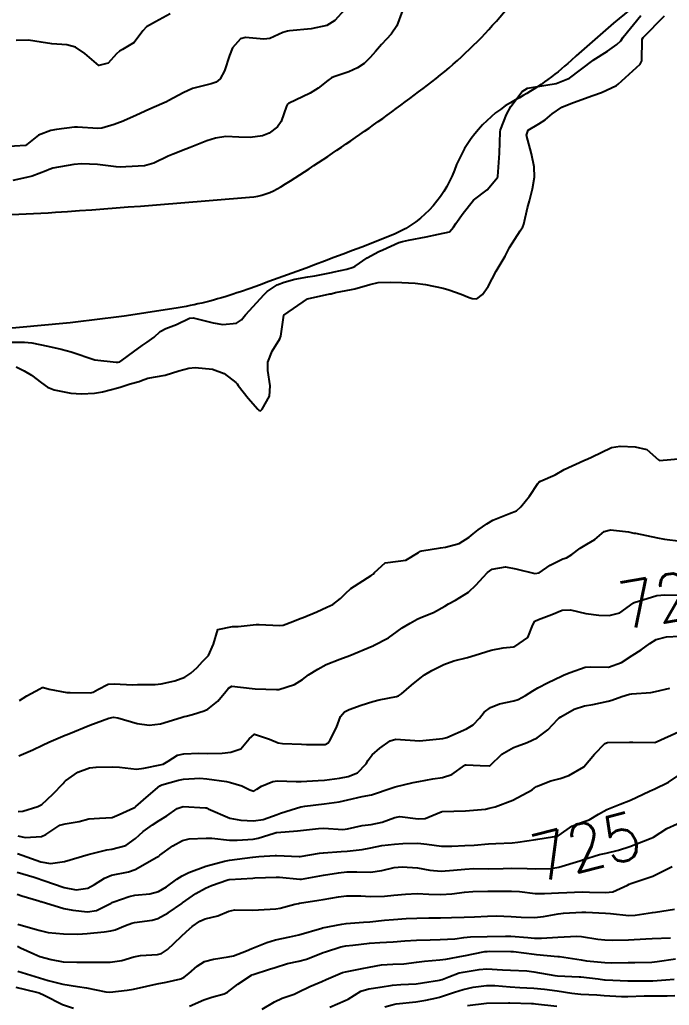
# Model space of a CAD drawing. Header units: metres. Extents: x 318500 to 325275, y 7408834 to 7428799.
# Drawn here: x 320103.9 to 320159.1, y 7412889 to 7412972.7 of the extents above; entities that cross this region are included whole.
import ezdxf
from ezdxf.enums import TextEntityAlignment as Align

# ---------------------------------------------------------------- set-up
doc = ezdxf.new("R2010")
doc.units = ezdxf.units.M
doc.header["$MEASUREMENT"] = 0
for name, color, linetype in [('Cotas', 45, 'Continuous'), ('Curvas de Nivel 1m', 11, 'Continuous'), ('Curvas de Nivel 5m', 15, 'Continuous'), ('Hidrografia', 140, 'Continuous')]:
    doc.layers.add(name, color=color, linetype=linetype)
doc.styles.add('Style-STANDARD', font='STANDARD.shx')

msp = doc.modelspace()

# ---------------------------------------------------------------- linework, layer by layer
at = {"layer": 'Curvas de Nivel 1m', "flags": 128}
for points, elevation in [([(320131.522, 7412973.498), (320130.701, 7412972.587), (320130.036, 7412972.177), (320128.694, 7412971.901), (320126.867, 7412971.733), (320126.691, 7412971.701), (320126.295, 7412971.566), (320125.193, 7412971.072), (320124.681, 7412971.014), (320123.122, 7412971.167), (320122.682, 7412971.054), (320122.022, 7412970.267), (320121.752, 7412969.624), (320121.321, 7412968.31), (320120.968, 7412967.635), (320120.627, 7412967.366), (320120.202, 7412967.222), (320118.622, 7412966.826), (320117.83, 7412966.465), (320116.611, 7412965.793), (320116.393, 7412965.693), (320115.16, 7412965.153), (320114.598, 7412964.897), (320113.793, 7412964.531), (320112.584, 7412963.993), (320112.412, 7412963.922), (320111.96, 7412963.756), (320110.898, 7412963.444), (320110.575, 7412963.43), (320108.831, 7412963.541), (320108.576, 7412963.537), (320107.052, 7412963.344), (320106.571, 7412963.258), (320105.544, 7412962.862), (320104.553, 7412962.065), (320104.413, 7412961.991), (320102.55, 7412961.88)], 717), ([(320102.934, 7412945.268), (320104.331, 7412945.276), (320104.951, 7412945.22), (320106.327, 7412944.938), (320107.451, 7412944.681), (320108.32, 7412944.449), (320110.31, 7412943.77), (320112.137, 7412943.571), (320112.308, 7412943.58), (320112.43, 7412943.618), (320112.635, 7412943.737), (320113.604, 7412944.443), (320114.329, 7412944.982), (320114.774, 7412945.273), (320115.362, 7412945.705), (320115.864, 7412946.18), (320116.351, 7412946.448), (320117.257, 7412946.776), (320118.365, 7412947.325), (320118.681, 7412947.341), (320120.359, 7412946.916), (320121.198, 7412946.787), (320122.359, 7412946.892), (320122.788, 7412947.179), (320123.126, 7412947.599), (320124.384, 7412948.994), (320124.675, 7412949.29), (320124.974, 7412949.574), (320125.815, 7412950.149), (320126.402, 7412950.382), (320127.32, 7412950.633), (320128.409, 7412950.829), (320129.022, 7412950.91), (320130.415, 7412951.191), (320130.667, 7412951.247), (320131.717, 7412951.487), (320132.254, 7412951.651), (320132.424, 7412951.739), (320133.461, 7412952.438), (320134.443, 7412952.973), (320134.775, 7412953.115), (320135.48, 7412953.44), (320136.144, 7412953.742), (320136.454, 7412953.84), (320136.972, 7412953.939), (320138.458, 7412954.218), (320139.528, 7412954.452), (320140.463, 7412954.651), (320140.794, 7412955.039), (320140.978, 7412955.365), (320141.601, 7412956.241), (320142.5, 7412957.35), (320143.645, 7412958.201), (320144.529, 7412959.252), (320144.553, 7412959.296), (320144.559, 7412959.32), (320144.56, 7412959.349), (320144.689, 7412961.318), (320144.752, 7412963.142), (320144.794, 7412963.317), (320145.307, 7412964.602), (320145.673, 7412965.304), (320146.623, 7412966.581), (320147.067, 7412966.844), (320148.628, 7412967.105), (320149.529, 7412967.257), (320150.637, 7412967.711), (320152.624, 7412969.211), (320152.643, 7412969.228), (320152.66, 7412969.237), (320153.865, 7412970.005), (320154.681, 7412970.563), (320155, 7412970.871), (320155.22, 7412971.182), (320156.709, 7412973.033)], 716), ([(320136.447, 7412973.433), (320135.981, 7412972.154), (320135.499, 7412971.442), (320135.108, 7412971.021), (320134.676, 7412970.546), (320134.158, 7412969.968), (320133.715, 7412969.464), (320133.191, 7412968.932), (320132.646, 7412968.571), (320131.886, 7412968.247), (320130.635, 7412967.816), (320130.419, 7412967.726), (320130.104, 7412967.515), (320129.289, 7412966.857), (320128.619, 7412966.414), (320126.776, 7412965.558), (320126.683, 7412965.485), (320126.607, 7412965.333), (320126.138, 7412964.016), (320125.829, 7412963.571), (320125.126, 7412963.028), (320124.568, 7412962.793), (320123.508, 7412962.658), (320122.566, 7412962.695), (320121.455, 7412962.738), (320120.565, 7412962.616), (320119.832, 7412962.38), (320118.553, 7412961.869), (320118.41, 7412961.814), (320118.061, 7412961.675), (320116.982, 7412961.249), (320116.544, 7412961.064), (320115.32, 7412960.49), (320114.535, 7412960.257), (320112.952, 7412960.162), (320112.534, 7412960.14), (320112.131, 7412960.157), (320110.536, 7412960.366), (320109.17, 7412960.424), (320108.536, 7412960.378), (320106.747, 7412960.041), (320106.532, 7412959.984), (320106.425, 7412959.938), (320106.189, 7412959.833), (320104.996, 7412959.373), (320104.521, 7412959.251), (320103.363, 7412959.021)], 716), ([(320103.619, 7412943.176), (320104.3, 7412942.845), (320104.936, 7412942.48), (320105.778, 7412941.828), (320106.285, 7412941.462), (320106.865, 7412941.23), (320108.277, 7412940.937), (320109.174, 7412940.889), (320110.278, 7412940.946), (320110.976, 7412941.063), (320112.285, 7412941.408), (320112.543, 7412941.481), (320113.324, 7412941.73), (320114.077, 7412941.937), (320114.293, 7412942.022), (320114.81, 7412942.227), (320116.298, 7412942.47), (320117.461, 7412942.832), (320118.304, 7412943.073), (320118.847, 7412943.112), (320120.303, 7412942.983), (320121.301, 7412942.626), (320122.292, 7412941.837), (320122.412, 7412941.729), (320122.505, 7412941.607), (320123.339, 7412940.529), (320124.162, 7412939.581), (320124.259, 7412939.491), (320124.39, 7412939.447), (320124.521, 7412939.577), (320125.169, 7412940.679), (320125.224, 7412941.571), (320125.019, 7412942.857), (320125.017, 7412943.573), (320125.374, 7412944.519), (320126.04, 7412945.563), (320126.123, 7412945.782), (320126.37, 7412947.56), (320128.384, 7412948.954), (320130.274, 7412949.386), (320130.389, 7412949.395), (320130.47, 7412949.419), (320130.776, 7412949.496), (320132.135, 7412949.741), (320132.395, 7412949.794), (320133.689, 7412950.172), (320134.403, 7412950.336), (320135.477, 7412950.361), (320136.404, 7412950.342), (320137.527, 7412950.285), (320138.402, 7412950.167), (320139.921, 7412949.854), (320140.395, 7412949.722), (320141.436, 7412949.354), (320142.126, 7412949.083), (320142.386, 7412948.987), (320142.779, 7412948.944), (320143.256, 7412949.331), (320143.738, 7412949.992), (320144.42, 7412951.32), (320145.179, 7412952.569), (320145.539, 7412953.304), (320146.464, 7412954.725), (320146.692, 7412955.063), (320146.762, 7412955.287), (320147.091, 7412956.684), (320147.237, 7412957.283), (320147.499, 7412958.296), (320147.665, 7412959.279), (320147.641, 7412960.177), (320147.424, 7412961.281), (320146.997, 7412962.863), (320147.125, 7412963.285), (320148.052, 7412963.812), (320148.594, 7412964.172), (320149.188, 7412964.674), (320150.005, 7412965.249), (320150.612, 7412965.48), (320151, 7412965.621), (320152.62, 7412966.221), (320153.358, 7412966.468), (320154.629, 7412967.082), (320154.779, 7412967.188), (320156.656, 7412968.888), (320156.795, 7412969.158), (320156.831, 7412971.015), (320156.895, 7412971.157), (320158.709, 7412973.003)], 717), ([(320116.705, 7412973.152), (320115.479, 7412972.489), (320114.693, 7412972.067), (320114.396, 7412971.724), (320113.668, 7412970.742), (320112.666, 7412970.131), (320112.421, 7412969.995), (320112.158, 7412969.755), (320111.44, 7412968.97), (320110.645, 7412968.786), (320109.48, 7412969.788), (320108.668, 7412970.337), (320107.946, 7412970.535), (320106.672, 7412970.617), (320105.755, 7412970.758), (320104.676, 7412970.925), (320103.634, 7412970.907)], 718), ([(320103.925, 7412914.839), (320104.532, 7412915.24), (320105.641, 7412915.824), (320105.834, 7412915.93), (320105.942, 7412915.951), (320106.447, 7412915.815), (320107.936, 7412915.522), (320108.226, 7412915.505), (320109.936, 7412915.498), (320110.163, 7412915.54), (320110.565, 7412915.761), (320111.459, 7412916.236), (320111.948, 7412916.244), (320113.504, 7412916.167), (320113.947, 7412916.188), (320115.438, 7412916.207), (320115.948, 7412916.249), (320117.119, 7412916.506), (320117.957, 7412916.811), (320118.469, 7412917.148), (320119.011, 7412917.65), (320119.475, 7412918.145), (320119.98, 7412918.669), (320120.395, 7412919.634), (320120.771, 7412920.866), (320122.013, 7412921.12), (320122.501, 7412921.115), (320124.016, 7412921.301), (320124.289, 7412921.304), (320126.015, 7412921.199), (320126.322, 7412921.249), (320127.143, 7412921.543), (320127.767, 7412921.791), (320128.025, 7412921.896), (320129.177, 7412922.369), (320130.039, 7412922.756), (320130.533, 7412923.005), (320131.189, 7412923.489), (320131.609, 7412923.93), (320132.059, 7412924.341), (320133.783, 7412925.454), (320133.963, 7412925.561), (320134.074, 7412925.713), (320134.983, 7412926.54), (320136.089, 7412926.682), (320136.735, 7412926.769), (320137.809, 7412927.403), (320137.981, 7412927.522), (320138.102, 7412927.556), (320139.685, 7412927.797), (320140.107, 7412927.859), (320141.28, 7412928.185), (320142.121, 7412928.718), (320142.461, 7412929.001), (320142.896, 7412929.332), (320143.614, 7412929.847), (320144.138, 7412930.152), (320145.555, 7412930.71), (320146.147, 7412930.957), (320146.514, 7412931.285), (320147.242, 7412932.196), (320147.957, 7412933.263), (320148.057, 7412933.386), (320148.183, 7412933.457), (320149.423, 7412934.017), (320150.198, 7412934.461), (320151.855, 7412935.215), (320152.211, 7412935.354), (320152.522, 7412935.514), (320154.222, 7412936.334), (320154.944, 7412936.451), (320156.222, 7412936.399), (320157.234, 7412936.159), (320158.211, 7412935.271), (320158.3, 7412935.218), (320160.213, 7412935.398)], 718), ([(320103.864, 7412910.141), (320105.06, 7412910.645), (320105.878, 7412911.039), (320106.397, 7412911.3), (320107.603, 7412911.803), (320107.805, 7412911.887), (320107.891, 7412911.925), (320108.115, 7412912.019), (320109.9, 7412912.744), (320111.493, 7412913.333), (320111.907, 7412913.427), (320112.271, 7412913.372), (320113.902, 7412912.885), (320114.933, 7412912.737), (320115.902, 7412912.85), (320117.65, 7412913.407), (320117.908, 7412913.469), (320118.071, 7412913.495), (320118.608, 7412913.653), (320119.609, 7412913.948), (320119.917, 7412914.092), (320120.76, 7412914.795), (320121.446, 7412915.617), (320121.667, 7412915.891), (320121.947, 7412916.055), (320123.676, 7412915.852), (320123.944, 7412915.817), (320125.743, 7412915.762), (320125.943, 7412915.778), (320127.28, 7412916.211), (320127.956, 7412916.625), (320128.474, 7412917.01), (320129.261, 7412917.511), (320129.974, 7412917.885), (320131.123, 7412918.344), (320131.982, 7412918.661), (320133.883, 7412919.452), (320133.957, 7412919.484), (320133.991, 7412919.499), (320135.261, 7412920.171), (320136.009, 7412920.695), (320136.431, 7412920.999), (320137.112, 7412921.409), (320137.693, 7412921.736), (320138.027, 7412921.884), (320139.092, 7412922.326), (320140.042, 7412922.86), (320140.366, 7412923.044), (320140.974, 7412923.356), (320142.057, 7412924.034), (320142.726, 7412924.671), (320143.314, 7412925.328), (320143.691, 7412925.709), (320144.08, 7412925.994), (320145.198, 7412926.189), (320146.081, 7412926.032), (320147.717, 7412925.623), (320148.076, 7412925.689), (320148.999, 7412926.338), (320150.094, 7412926.862), (320150.385, 7412926.947), (320150.846, 7412927.229), (320151.542, 7412927.785), (320152.113, 7412928.105), (320152.797, 7412928.523), (320153.605, 7412929.188), (320154.132, 7412929.333), (320155.658, 7412929.165), (320156.129, 7412929.062), (320156.248, 7412929.039), (320158.123, 7412928.644), (320158.714, 7412928.529), (320160.119, 7412928.37)], 719), ([(320103.772, 7412903.335), (320104.402, 7412903.21), (320105.772, 7412903.292), (320106.147, 7412903.444), (320106.665, 7412903.811), (320107.351, 7412904.24), (320107.789, 7412904.368), (320108.997, 7412904.576), (320109.795, 7412904.785), (320110.71, 7412904.842), (320111.798, 7412904.909), (320112.38, 7412905.156), (320113.617, 7412905.722), (320113.747, 7412905.784), (320113.811, 7412905.83), (320114.883, 7412906.767), (320115.829, 7412907.601), (320116.017, 7412907.687), (320117.417, 7412908.085), (320117.838, 7412908.171), (320119.244, 7412908.241), (320119.838, 7412908.2), (320121.504, 7412907.946), (320121.834, 7412907.878), (320122.821, 7412907.595), (320123.493, 7412907.252), (320123.826, 7412907.147), (320124.088, 7412907.316), (320124.468, 7412907.574), (320125.441, 7412907.959), (320125.837, 7412908.006), (320127.422, 7412907.951), (320127.836, 7412907.962), (320129.302, 7412908.044), (320129.839, 7412908.073), (320131.093, 7412908.236), (320131.843, 7412908.376), (320132.626, 7412908.691), (320133.381, 7412909.457), (320133.553, 7412909.766), (320133.872, 7412910.234), (320134.526, 7412910.795), (320135.402, 7412911.427), (320135.891, 7412911.565), (320137.89, 7412911.4), (320139.892, 7412911.612), (320140.238, 7412911.709), (320141.901, 7412912.429), (320142.458, 7412912.781), (320142.991, 7412913.329), (320143.407, 7412913.835), (320143.924, 7412914.231), (320144.69, 7412914.547), (320145.933, 7412914.818), (320146.287, 7412914.933), (320146.903, 7412915.276), (320147.542, 7412915.67), (320147.95, 7412915.904), (320148.828, 7412916.38), (320149.965, 7412916.919), (320150.193, 7412917.01), (320150.717, 7412917.229), (320151.975, 7412917.674), (320152.461, 7412917.689), (320153.975, 7412917.663), (320155.074, 7412918.074), (320155.985, 7412918.653), (320156.741, 7412919.149), (320157.466, 7412919.67), (320158.003, 7412920.029), (320158.878, 7412920.246), (320160.008, 7412920.317)], 721), ([(320103.75, 7412901.85), (320105.74, 7412901.15), (320106.56, 7412900.994), (320107.744, 7412901.167), (320109.75, 7412901.77), (320111.343, 7412902.16), (320111.757, 7412902.218), (320112.957, 7412902.534), (320113.771, 7412903.105), (320114.077, 7412903.414), (320114.425, 7412903.71), (320115.216, 7412904.271), (320115.794, 7412904.634), (320116.442, 7412905.039), (320117.316, 7412905.667), (320117.812, 7412905.845), (320119.724, 7412905.728), (320119.811, 7412905.715), (320119.867, 7412905.695), (320119.96, 7412905.638), (320121.798, 7412904.843), (320122.731, 7412904.661), (320123.795, 7412904.607), (320124.627, 7412904.742), (320125.804, 7412905.164), (320126.101, 7412905.26), (320127.002, 7412905.542), (320127.813, 7412905.8), (320128.152, 7412905.863), (320129.815, 7412906.05), (320131.068, 7412906.237), (320131.819, 7412906.405), (320133.032, 7412906.672), (320133.824, 7412906.838), (320135.595, 7412907.424), (320135.762, 7412907.49), (320135.831, 7412907.511), (320137.372, 7412907.869), (320137.839, 7412907.973), (320139.038, 7412908.186), (320139.844, 7412908.303), (320140.645, 7412908.561), (320141.766, 7412909.341), (320141.822, 7412909.379), (320141.861, 7412909.387), (320143.072, 7412909.328), (320143.859, 7412909.28), (320143.884, 7412909.295), (320143.908, 7412909.319), (320144.886, 7412910.294), (320145.883, 7412910.85), (320146.201, 7412910.969), (320147.049, 7412911.273), (320147.894, 7412911.669), (320148.806, 7412912.346), (320149.649, 7412913.243), (320149.784, 7412913.369), (320149.913, 7412913.453), (320151.039, 7412914.107), (320151.928, 7412914.39), (320152.622, 7412914.507), (320153.934, 7412914.787), (320154.234, 7412914.878), (320155.096, 7412915.168), (320155.741, 7412915.364), (320155.944, 7412915.402), (320157.562, 7412915.52), (320157.947, 7412915.6), (320159.178, 7412915.885)], 722), ([(320103.726, 7412900.258), (320105.171, 7412899.828), (320105.59, 7412899.693), (320105.718, 7412899.648), (320105.984, 7412899.551), (320107.717, 7412898.953), (320108.738, 7412898.761), (320109.717, 7412898.91), (320110.278, 7412899.205), (320111.141, 7412899.749), (320111.733, 7412899.995), (320113.166, 7412900.295), (320113.738, 7412900.486), (320115.58, 7412901.524), (320115.749, 7412901.625), (320115.844, 7412901.689), (320116.948, 7412902.487), (320117.769, 7412902.953), (320118.339, 7412903.087), (320119.773, 7412903.158), (320120.264, 7412903.141), (320121.771, 7412902.977), (320122.399, 7412902.973), (320123.772, 7412903.073), (320124.203, 7412903.146), (320125.553, 7412903.562), (320125.723, 7412903.618), (320125.781, 7412903.626), (320127.539, 7412903.778), (320127.784, 7412903.805), (320129.315, 7412903.979), (320129.787, 7412903.987), (320131.376, 7412903.894), (320131.787, 7412903.933), (320133.029, 7412904.224), (320133.793, 7412904.314), (320134.732, 7412904.5), (320135.802, 7412904.915), (320136.237, 7412904.983), (320137.801, 7412904.802), (320138.376, 7412904.816), (320139.751, 7412905.371), (320139.81, 7412905.396), (320139.843, 7412905.402), (320141.811, 7412905.46), (320143.513, 7412905.623), (320143.814, 7412905.682), (320144.322, 7412905.819), (320145.821, 7412906.382), (320147.47, 7412907.265), (320147.673, 7412907.422), (320147.834, 7412907.54), (320149.063, 7412908.026), (320149.845, 7412908.228), (320150.596, 7412908.481), (320151.86, 7412909.21), (320152.784, 7412910.289), (320153.656, 7412911.184), (320153.891, 7412911.259), (320155.756, 7412911.297), (320155.891, 7412911.301), (320156.04, 7412911.307), (320157.892, 7412911.28), (320158.111, 7412911.346), (320159.901, 7412912.19)], 723), ([(320103.705, 7412898.384), (320104.121, 7412898.261), (320105.546, 7412897.822), (320105.699, 7412897.776), (320105.763, 7412897.755), (320107.69, 7412897.165), (320108.46, 7412897.017), (320109.687, 7412896.9), (320110.446, 7412897.001), (320111.698, 7412897.635), (320111.766, 7412897.672), (320111.94, 7412897.738), (320113.229, 7412898.202), (320113.709, 7412898.299), (320114.988, 7412898.423), (320115.714, 7412898.618), (320116.397, 7412899.003), (320117.288, 7412899.667), (320117.733, 7412899.961), (320118.314, 7412900.233), (320119.741, 7412900.77), (320121.328, 7412901.199), (320121.747, 7412901.271), (320123.707, 7412901.538), (320123.75, 7412901.544), (320124.246, 7412901.575), (320125.637, 7412901.676), (320125.752, 7412901.677), (320127.684, 7412901.598), (320127.751, 7412901.599), (320129.398, 7412901.863), (320129.756, 7412901.908), (320131.234, 7412902.01), (320131.758, 7412902.038), (320133.043, 7412902.178), (320133.763, 7412902.318), (320134.693, 7412902.51), (320135.768, 7412902.642), (320136.49, 7412902.692), (320137.77, 7412902.726), (320138.524, 7412902.633), (320139.766, 7412902.455), (320140.655, 7412902.468), (320141.768, 7412902.53), (320142.544, 7412902.556), (320143.77, 7412902.658), (320144.376, 7412902.705), (320145.772, 7412902.761), (320146.252, 7412902.803), (320147.777, 7412903.036), (320147.97, 7412903.065), (320149.195, 7412903.246), (320149.684, 7412903.338), (320149.782, 7412903.392), (320150.843, 7412904.176), (320151.8, 7412904.532), (320152.308, 7412904.697), (320153.104, 7412905.191), (320153.814, 7412905.594), (320154.952, 7412906.035), (320155.822, 7412906.374), (320157.452, 7412907.136), (320157.7, 7412907.264), (320157.833, 7412907.32), (320159.065, 7412907.889), (320159.85, 7412908.429)], 724), ([(320103.755, 7412893.961), (320104.012, 7412893.844), (320105.126, 7412893.311), (320105.639, 7412893.105), (320106.616, 7412892.83), (320107.633, 7412892.651), (320108.8, 7412892.615), (320109.633, 7412892.626), (320110.777, 7412892.609), (320111.633, 7412892.62), (320112.61, 7412892.755), (320113.64, 7412893.053), (320114.187, 7412893.167), (320115.643, 7412893.252), (320115.989, 7412893.341), (320116.497, 7412893.677), (320117.661, 7412894.79), (320118.092, 7412895.229), (320118.591, 7412895.651), (320119.233, 7412896.088), (320119.68, 7412896.292), (320120.768, 7412896.54), (320121.69, 7412896.937), (320122.225, 7412897.069), (320123.692, 7412897.031), (320124.211, 7412897.056), (320125.694, 7412897.142), (320126.055, 7412897.194), (320127.316, 7412897.536), (320127.622, 7412897.61), (320127.701, 7412897.622), (320129.344, 7412897.867), (320129.707, 7412897.936), (320131.023, 7412898.174), (320131.712, 7412898.259), (320132.922, 7412898.252), (320133.711, 7412898.199), (320134.937, 7412898.206), (320135.713, 7412898.295), (320136.725, 7412898.4), (320137.716, 7412898.438), (320138.698, 7412898.403), (320139.715, 7412898.351), (320140.66, 7412898.411), (320141.718, 7412898.562), (320142.425, 7412898.627), (320143.72, 7412898.651), (320144.387, 7412898.643), (320145.72, 7412898.646), (320146.397, 7412898.603), (320147.718, 7412898.452), (320148.514, 7412898.456), (320149.719, 7412898.512), (320150.415, 7412898.534), (320151.72, 7412898.576), (320152.348, 7412898.573), (320153.72, 7412898.519), (320154.317, 7412898.578), (320155.586, 7412899.161), (320155.731, 7412899.239), (320155.859, 7412899.286), (320157.738, 7412899.912), (320159.376, 7412900.735)], 726), ([(320103.78, 7412891.848), (320105.612, 7412891.279), (320106.362, 7412891.059), (320107.604, 7412890.759), (320108.84, 7412890.543), (320109.6, 7412890.42), (320111.258, 7412890.082), (320111.595, 7412890.056), (320113.078, 7412890.245), (320113.599, 7412890.329), (320114.739, 7412890.567), (320115.606, 7412890.762), (320116.368, 7412890.919), (320117.613, 7412891.209), (320117.92, 7412891.352), (320118.29, 7412891.653), (320119.005, 7412892.271), (320119.635, 7412892.657), (320120.389, 7412892.878), (320121.642, 7412893.053), (320122.086, 7412893.161), (320123.216, 7412893.587), (320123.652, 7412893.771), (320124.931, 7412894.294), (320125.66, 7412894.511), (320126.884, 7412894.764), (320127.664, 7412894.943), (320129.591, 7412895.501), (320129.652, 7412895.519), (320129.67, 7412895.524), (320131.31, 7412895.849), (320131.676, 7412895.903), (320133.138, 7412895.998), (320133.679, 7412896.045), (320134.925, 7412896.187), (320135.682, 7412896.245), (320136.781, 7412896.312), (320137.684, 7412896.364), (320138.685, 7412896.385), (320139.685, 7412896.378), (320140.636, 7412896.406), (320141.687, 7412896.443), (320142.564, 7412896.454), (320143.688, 7412896.513), (320144.447, 7412896.55), (320145.688, 7412896.486), (320146.542, 7412896.423), (320147.687, 7412896.419), (320148.44, 7412896.501), (320149.692, 7412896.724), (320150.143, 7412896.784), (320151.695, 7412896.864), (320152.038, 7412896.862), (320153.694, 7412896.782), (320154.121, 7412896.748), (320155.691, 7412896.589), (320156.238, 7412896.605), (320157.695, 7412896.824), (320157.962, 7412896.86), (320159.562, 7412897.102)], 727), ([(320118.366, 7412888.868), (320119.588, 7412889.404), (320120.253, 7412889.63), (320121.293, 7412889.916), (320121.597, 7412890.076), (320122.471, 7412890.733), (320123.619, 7412891.509), (320123.666, 7412891.533), (320123.771, 7412891.578), (320125.172, 7412892.019), (320125.629, 7412892.175), (320126.68, 7412892.499), (320127.638, 7412892.7), (320128.298, 7412892.862), (320129.649, 7412893.402), (320129.715, 7412893.433), (320129.904, 7412893.497), (320131.227, 7412893.911), (320131.655, 7412893.989), (320132.231, 7412894.046), (320133.658, 7412894.226), (320134.519, 7412894.297), (320135.659, 7412894.343), (320136.656, 7412894.414), (320137.661, 7412894.487), (320138.8, 7412894.521), (320139.662, 7412894.53), (320140.907, 7412894.596), (320141.664, 7412894.708), (320142.234, 7412894.764), (320143.665, 7412894.786), (320145.204, 7412894.835), (320145.665, 7412894.834), (320147.113, 7412894.717), (320147.664, 7412894.664), (320148.276, 7412894.641), (320149.665, 7412894.731), (320151.276, 7412894.826), (320151.666, 7412894.799), (320153.046, 7412894.572), (320153.663, 7412894.513), (320154.343, 7412894.493), (320155.664, 7412894.519), (320157.122, 7412894.595), (320157.665, 7412894.62), (320159.241, 7412894.682)], 728), ([(320124.533, 7412888.617), (320125.587, 7412889.257), (320126.229, 7412889.55), (320127.242, 7412889.888), (320127.598, 7412890.054), (320128.58, 7412890.541), (320129.612, 7412890.96), (320129.98, 7412891.131), (320130.76, 7412891.489), (320131.373, 7412891.733), (320131.625, 7412891.804), (320133.022, 7412892.066), (320133.631, 7412892.198), (320134.675, 7412892.393), (320135.635, 7412892.445), (320136.564, 7412892.483), (320137.638, 7412892.621), (320138.334, 7412892.696), (320139.641, 7412892.798), (320140.129, 7412892.876), (320141.647, 7412893.159), (320141.8, 7412893.186), (320142.504, 7412893.331), (320143.456, 7412893.518), (320143.652, 7412893.533), (320143.872, 7412893.536), (320145.652, 7412893.53), (320145.88, 7412893.515), (320147.65, 7412893.281), (320147.833, 7412893.258), (320149.648, 7412893.109), (320149.792, 7412893.094), (320151.644, 7412892.802), (320152.105, 7412892.741), (320153.641, 7412892.598), (320154.245, 7412892.57), (320155.641, 7412892.581), (320156.206, 7412892.587), (320157.642, 7412892.615), (320158.107, 7412892.659), (320159.647, 7412892.893)], 729), ([(320103.599, 7412890.482), (320105.354, 7412890.063), (320105.593, 7412889.996), (320106.017, 7412889.816), (320107.582, 7412889.024), (320108.493, 7412888.7)], 728), ([(320134.964, 7412888.809), (320135.586, 7412888.999), (320135.932, 7412889.071), (320137.588, 7412889.243), (320138.455, 7412889.387), (320139.375, 7412889.592), (320139.594, 7412889.649), (320140.876, 7412890.075), (320141.604, 7412890.305), (320142.45, 7412890.489), (320143.61, 7412890.628), (320144.297, 7412890.623), (320145.608, 7412890.508), (320146.423, 7412890.462), (320147.607, 7412890.412), (320148.528, 7412890.329), (320149.604, 7412890.167), (320150.845, 7412889.978), (320151.601, 7412889.91), (320152.962, 7412889.827), (320153.599, 7412889.78), (320155.074, 7412889.689), (320155.598, 7412889.686), (320156.985, 7412889.753), (320157.6, 7412889.766), (320158.947, 7412889.763), (320159.6, 7412889.778)], 731), ([(320141.976, 7412888.946), (320143.588, 7412889.143), (320145.46, 7412889.163), (320145.589, 7412889.156), (320147.427, 7412889.101), (320147.588, 7412889.097), (320147.76, 7412889.086), (320149.586, 7412888.873)], 732)]:
    msp.add_lwpolyline(points, dxfattribs=dict(at, elevation=elevation))
at = {"layer": 'Curvas de Nivel 5m', "flags": 128}
for points, elevation in [([(320103.803, 7412905.41), (320104.211, 7412905.436), (320105.468, 7412905.825), (320105.812, 7412906.014), (320106.736, 7412906.896), (320107.613, 7412907.802), (320107.721, 7412907.912), (320107.833, 7412908.024), (320108.872, 7412908.757), (320109.85, 7412909.112), (320110.427, 7412909.186), (320111.852, 7412909.219), (320112.413, 7412909.173), (320113.85, 7412909.021), (320114.482, 7412909.08), (320115.855, 7412909.362), (320116.109, 7412909.433), (320116.56, 7412909.68), (320117.343, 7412910.192), (320117.87, 7412910.321), (320119.161, 7412910.357), (320119.871, 7412910.345), (320121.129, 7412910.363), (320121.872, 7412910.439), (320122.73, 7412910.745), (320123.438, 7412911.587), (320123.894, 7412911.988), (320125.149, 7412911.567), (320125.885, 7412911.231), (320126.262, 7412911.176), (320127.884, 7412911.135), (320128.306, 7412911.102), (320129.884, 7412911.112), (320130.136, 7412911.248), (320130.327, 7412911.496), (320130.838, 7412912.553), (320131.178, 7412913.487), (320131.519, 7412913.881), (320131.919, 7412914.087), (320132.951, 7412914.438), (320133.93, 7412914.761), (320134.475, 7412914.898), (320135.936, 7412915.172), (320136.123, 7412915.232), (320136.386, 7412915.416), (320137.228, 7412916.13), (320137.96, 7412916.736), (320138.34, 7412917.019), (320138.947, 7412917.385), (320139.975, 7412917.911), (320140.833, 7412918.212), (320141.981, 7412918.489), (320142.634, 7412918.683), (320143.988, 7412919.116), (320145.019, 7412919.305), (320145.892, 7412919.391), (320145.992, 7412919.413), (320147.096, 7412920.182), (320147.541, 7412921.267), (320147.71, 7412921.58), (320148.027, 7412921.72), (320149.139, 7412922.143), (320150.039, 7412922.52), (320150.74, 7412922.529), (320152.035, 7412922.236), (320153.153, 7412922.074), (320154.033, 7412922.052), (320154.929, 7412922.279), (320156.049, 7412923.118), (320156.076, 7412923.133), (320156.135, 7412923.159), (320158.056, 7412923.766), (320158.756, 7412923.819), (320160.057, 7412923.798)], 720), ([(320103.768, 7412895.849), (320105.259, 7412895.421), (320105.665, 7412895.292), (320106.344, 7412895.132), (320107.662, 7412895.023), (320108.879, 7412894.998), (320109.663, 7412895.044), (320111.111, 7412895.194), (320111.665, 7412895.262), (320112.038, 7412895.365), (320112.934, 7412895.727), (320113.464, 7412895.932), (320113.674, 7412895.986), (320115.181, 7412896.193), (320115.68, 7412896.333), (320116.548, 7412896.816), (320117.699, 7412897.61), (320117.729, 7412897.63), (320117.766, 7412897.659), (320118.903, 7412898.457), (320119.719, 7412898.912), (320120.234, 7412899.12), (320121.631, 7412899.611), (320121.73, 7412899.642), (320121.766, 7412899.645), (320123.732, 7412899.759), (320123.924, 7412899.77), (320125.733, 7412899.842), (320126.008, 7412899.831), (320127.731, 7412899.665), (320127.876, 7412899.673), (320129.735, 7412900.016), (320131.024, 7412900.2), (320131.738, 7412900.276), (320132.566, 7412900.296), (320133.738, 7412900.263), (320134.713, 7412900.409), (320135.742, 7412900.657), (320136.433, 7412900.723), (320137.742, 7412900.628), (320138.795, 7412900.439), (320139.74, 7412900.349), (320140.806, 7412900.42), (320141.742, 7412900.525), (320142.518, 7412900.557), (320143.742, 7412900.553), (320145.022, 7412900.58), (320145.743, 7412900.603), (320147.055, 7412900.582), (320147.743, 7412900.551), (320149.07, 7412900.574), (320149.744, 7412900.677), (320151.534, 7412901.213), (320151.685, 7412901.277), (320151.751, 7412901.307), (320153.201, 7412901.746), (320153.76, 7412901.868), (320154.81, 7412902.123), (320155.769, 7412902.444), (320156.284, 7412902.64), (320157.585, 7412903.133), (320157.721, 7412903.191), (320157.782, 7412903.23), (320158.927, 7412903.979), (320159.799, 7412904.374)], 725), ([(320130.277, 7412888.8), (320131.589, 7412889.347), (320131.832, 7412889.476), (320132.923, 7412890.138), (320133.603, 7412890.337), (320134.552, 7412890.49), (320135.608, 7412890.653), (320136.314, 7412890.709), (320137.611, 7412890.785), (320138.154, 7412890.85), (320139.616, 7412891.086), (320139.837, 7412891.147), (320140.392, 7412891.358), (320141.276, 7412891.695), (320141.627, 7412891.778), (320142.97, 7412891.986), (320143.631, 7412892.034), (320144.961, 7412891.969), (320145.63, 7412891.934), (320147.03, 7412891.868), (320147.628, 7412891.795), (320149.395, 7412891.471), (320149.623, 7412891.446), (320151.465, 7412891.369), (320151.622, 7412891.357), (320153.071, 7412891.188), (320153.619, 7412891.126), (320153.674, 7412891.125), (320155.618, 7412891.019), (320155.759, 7412891.017), (320157.618, 7412891.029), (320157.716, 7412891.032), (320158.824, 7412891.112), (320159.545, 7412891.178)], 730)]:
    msp.add_lwpolyline(points, dxfattribs=dict(at, elevation=elevation))
at = {"layer": 'Hidrografia'}
for points in [[(320101.297, 7413083.165, 0.01391), (320123.288, 7413060.303, 0.017687), (320144.3, 7413041.053, -0.067703), (320154.225, 7413029.948, -0.10916), (320160.504, 7413014.074, 0.140311), (320163.549, 7413007.572, -0.246708), (320165.805, 7412998.068, -0.084568), (320163.253, 7412992.342, 0.189151), (320161.291, 7412983.328, -0.274749), (320158.151, 7412975.391, 0.020579), (320150.779, 7412969.193, -0.062303), (320146.069, 7412965.862, 0.183818), (320140.87, 7412959.885, -0.214811), (320135.362, 7412954.268, -0.008118), (320122.707, 7412949.565, -0.043415), (320117.397, 7412948.193, -0.023375), (320102.682, 7412946.429, -0.063811)], [(320087.032, 7412956.319, 0.034262), (320106.963, 7412956.313, 0.004407), (320123.467, 7412957.587, 0.119156), (320126.128, 7412958.478, 0.022567), (320138.587, 7412967.101, 0.093318), (320148.616, 7412978.213, 0.063075)]]:
    msp.add_lwpolyline(points, format="xyb", dxfattribs=at)

# ---------------------------------------------------------------- texts
at = {"layer": 'Cotas', "style": 'Style-STANDARD'}
for s, rotation, p in [('720', 9.70419, (320159.477, 7412923.615, 720)), ('725', 13.79471, (320152.038, 7412902.443, 725))]:
    msp.add_text(s, height=4, rotation=rotation, dxfattribs=at).set_placement(p, align=Align.MIDDLE_CENTER)

doc.saveas('drawing.dxf')
